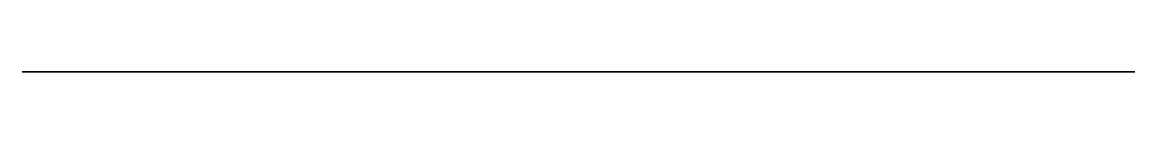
# Model space of a CAD drawing. Header units: millimetres. Extents: x 117 to 180.7, y 0 to 0.
import ezdxf

# ---------------------------------------------------------------- set-up
doc = ezdxf.new("R2010")
doc.units = ezdxf.units.MM
doc.layers.get('0').update_dxf_attribs({"color": 173, "true_color": 0x5858e1})

msp = doc.modelspace()

# ---------------------------------------------------------------- linework, layer by layer
at = {"color": 153, "true_color": 0x5890e1, "extrusion": (0, -1, -1.19209e-07)}
msp.add_lwpolyline([(166.206, -202.933), (164.009, -202.933), (162.732, -198.984), (153.018, -198.984), (150.94, -198.959), (148.859, -198.86), (146.794, -198.647), (145.773, -198.487), (144.763, -198.284), (143.016, -197.85), (141.279, -197.336), (138.905, -196.51), (137.766, -196.03), (137.22, -195.768), (136.693, -195.488), (136.188, -195.189), (135.708, -194.869), (135.257, -194.527), (135.043, -194.347), (134.837, -194.161), (134.64, -193.968), (134.452, -193.769), (134.273, -193.563), (134.104, -193.349), (133.945, -193.129), (133.796, -192.901), (133.659, -192.665), (133.532, -192.421), (133.407, -192.147), (133.295, -191.866), (133.196, -191.578), (133.11, -191.285), (133.038, -190.989), (132.978, -190.69), (132.933, -190.39), (132.901, -190.091), (117.023, -190.091), (117.023, -213.333), (127.119, -213.333), (128.215, -212.276), (168.784, -212.276), (169.978, -213.333), (180.691, -213.333), (180.691, -204.956), (174.423, -204.956), (174.394, -203.762), (174.381, -203.502), (174.354, -203.243), (174.314, -202.988), (174.26, -202.737), (174.193, -202.491), (174.112, -202.249), (174.019, -202.014), (173.912, -201.785), (173.792, -201.563), (173.659, -201.349), (173.513, -201.143), (173.354, -200.946), (173.182, -200.76), (172.997, -200.583), (172.8, -200.418), (172.59, -200.265), (172.37, -200.125), (172.143, -200), (171.91, -199.89), (171.672, -199.796), (171.43, -199.716), (171.184, -199.652), (170.934, -199.603), (170.682, -199.57), (170.429, -199.552), (170.175, -199.55), (169.921, -199.563), (169.667, -199.592), (169.415, -199.637), (169.165, -199.698), (168.918, -199.775), (168.675, -199.868), (168.437, -199.976), (168.209, -200.098), (167.99, -200.233), (167.781, -200.381), (167.582, -200.541), (167.394, -200.712), (167.217, -200.895), (167.052, -201.087), (166.898, -201.29), (166.758, -201.501), (166.63, -201.722), (166.517, -201.95), (166.417, -202.186), (166.331, -202.429), (166.261, -202.678)], close=True, dxfattribs=at)

doc.saveas('drawing.dxf')
